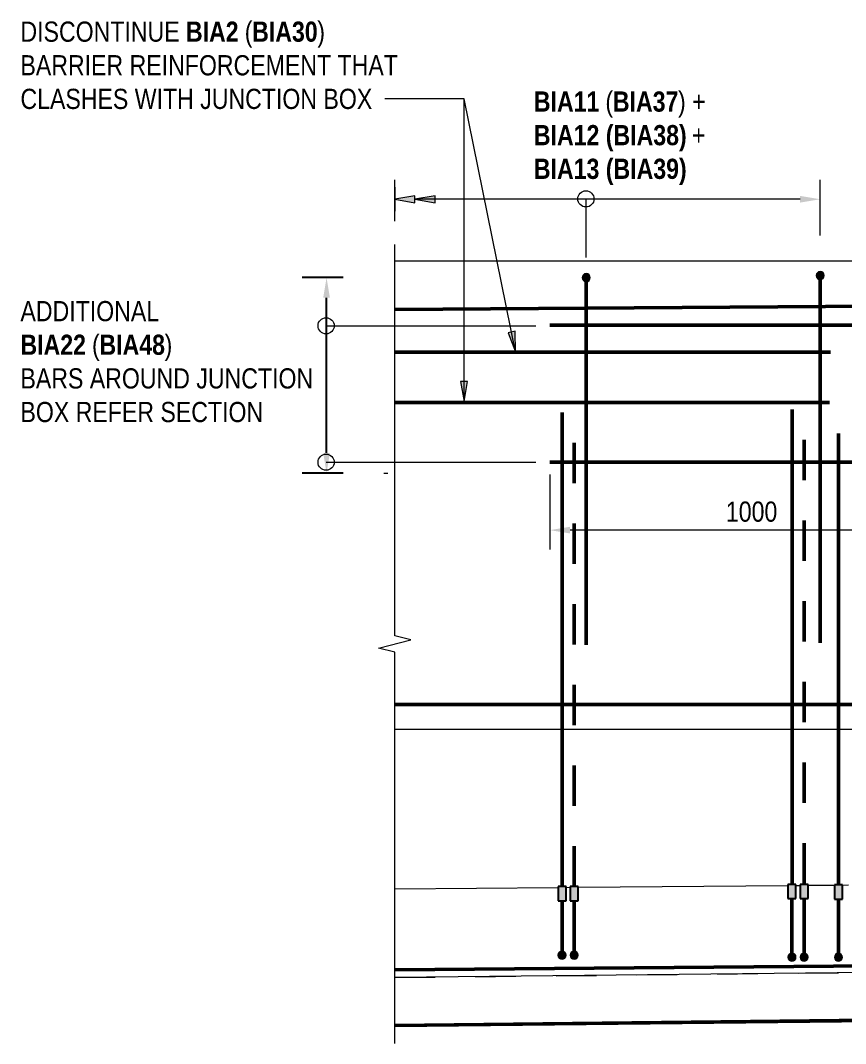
# Model space of a CAD drawing. Header units: metres. Extents: x -1213.9 to -1194, y 2.7 to 24.2.
# Drawn here: x -1203.236 to -1201.192, y 21.212 to 23.748 of the extents above; entities that cross this region are included whole.
import ezdxf

# ---------------------------------------------------------------- set-up
doc = ezdxf.new("R2010")
doc.units = ezdxf.units.M
doc.linetypes.add('JacobsDash', pattern=[0.0045, 0.003, -0.0015])
doc.layers.get('Defpoints').update_dxf_attribs({"color": 41})
for name, color, linetype, lineweight in [('A-ANNO-DIMS', 7, 'Continuous', 9), ('A-ANNO-NOTE', 7, 'Continuous', 9), ('A-DETL', 7, 'Continuous', 13), ('A-DETL-GENF', 7, 'Continuous', 9), ('A-FLOR', 7, 'Continuous', 50), ('G-ANNO-TEXT', 7, 'Continuous', 9), ('S-BEAM', 7, 'Continuous', 50), ('S-BEAM-HDLN', 7, 'JacobsDash', 18)]:
    doc.layers.add(name, color=color, linetype=linetype, lineweight=lineweight)
doc.styles.add('Arial Narrow', font='ARIALN.TTF', dxfattribs={"height": 0.05})
doc.styles.add('Arial Narrow_B', font='ARIALNB.TTF', dxfattribs={"height": 0.05})
doc.dimstyles.new('Dimension_Standard_T__mm_', dxfattribs={"dimscale": 0.3048, "dimtxt": 0.051172, "dimasz": 0.164042, "dimexe": 0.15748, "dimexo": 0.098425, "dimgap": 0.065617, "dimtad": 1, "dimdec": 0, "dimlfac": 1000, "dimzin": 0, "dimdsep": 46, "dimtxsty": 'Arial Narrow', "dimsah": 1, "dimcen": 0.09, "dimaunit": 1, "dimadec": 4, "dimazin": 0, "dimtfac": 1, "dimtdec": 4, "dimtix": 1, "dimtmove": 0, "dimatfit": 3, "dimfxl": 1, "dimtvp": 1, "dimtolj": 1, "dimtzin": 0, "dimlwd": 18, "dimlwe": 18, "dimarcsym": 2})
doc.dimstyles.new('Dimension_Standard_T__mm__No_Text', dxfattribs={"dimscale": 0.3048, "dimtxt": 0.18, "dimasz": 0.164042, "dimexe": 0.15748, "dimexo": 0.098425, "dimgap": 0.098425, "dimtad": 1, "dimdec": 0, "dimlfac": 1000, "dimzin": 0, "dimdsep": 46, "dimtxsty": 'Arial Narrow', "dimsah": 1, "dimcen": 0.09, "dimaunit": 1, "dimadec": 4, "dimazin": 0, "dimtfac": 1, "dimtdec": 4, "dimtix": 1, "dimtmove": 0, "dimatfit": 3, "dimfxl": 1, "dimtvp": 1, "dimtfill": 1, "dimtolj": 1, "dimtzin": 0, "dimlwd": 18, "dimlwe": 18, "dimarcsym": 2})
doc.dimstyles.new('Dimension_Standard_T_REO_1', dxfattribs={"dimscale": 0.3048, "dimtxt": 0.051172, "dimasz": 0.164042, "dimexe": 0.19685, "dimexo": 0.0625, "dimgap": 0.065617, "dimtad": 1, "dimdec": 0, "dimlfac": 1000, "dimzin": 0, "dimdsep": 46, "dimtxsty": 'Arial Narrow', "dimsah": 1, "dimcen": 0.09, "dimaunit": 1, "dimadec": 4, "dimazin": 0, "dimtfac": 1, "dimtdec": 4, "dimtix": 1, "dimtmove": 0, "dimatfit": 3, "dimfxl": 0.19685, "dimfxlon": 1, "dimtvp": 1, "dimtolj": 1, "dimtzin": 0, "dimlwd": 25, "dimlwe": 25, "dimarcsym": 2})

# ---------------------------------------------------------------- blocks, each defined once
blk = doc.blocks.new('CS_DET_BreakLine_ViewScale - Std Break-8623503-DRG-2873185 - TYPICAL ELEVATION AT JUNCTION BOX')
at = {"layer": 'A-DETL-GENF'}
for p, q in [((314.6426, 22.2223), (314.6426, 23.1923)), ((314.6026, 22.1923), (314.6826, 22.2123)), ((314.6826, 22.2123), (314.6426, 22.2223)), ((314.6426, 22.1823), (314.6026, 22.1923)), ((314.6426, 21.2123), (314.6426, 22.1823))]:
    blk.add_line(p, q, dxfattribs=at)
blk = doc.blocks.new('CS_DET_Rebar Tagging1 - Scale 20-7792318-DRG-2873185 - TYPICAL ELEVATION AT JUNCTION BOX')
at = {"layer": 'A-DETL-GENF', "lineweight": 13}
blk.add_line((316.9363, 23.3054), (316.9363, 23.1604), dxfattribs=at)
blk.add_circle((316.9363, 23.3054), 0.02, dxfattribs=at)
blk = doc.blocks.new('CS_DET_Rebar Tagging1 - Scale 20-7792319-DRG-2873185 - TYPICAL ELEVATION AT JUNCTION BOX')
at = {"layer": 'A-DETL-GENF', "lineweight": 13}
blk.add_line((314.4725, 22.991), (314.9925, 22.991), dxfattribs=at)
blk.add_circle((314.4725, 22.991), 0.02, dxfattribs=at)
blk = doc.blocks.new('CS_DET_Rebar Combined_Grey - Multiple Bar-7797433-DRG-2873185 - TYPICAL ELEVATION AT JUNCTION BOX')
at = {"layer": 'A-DETL-GENF', "true_color": 0xafafaf}
blk.add_hatch(color=253, dxfattribs=at).paths.add_polyline_path([(315.0571, 21.4213), (315.0597, 21.4217), (315.0621, 21.4227), (315.0642, 21.4243), (315.0661, 21.4271), (315.0668, 21.4288), (315.0671, 21.4313), (315.0668, 21.4339), (315.0658, 21.4363), (315.0642, 21.4384), (315.0621, 21.44), (315.0597, 21.441), (315.0571, 21.4413), (315.0546, 21.441), (315.0521, 21.44), (315.0501, 21.4384), (315.0485, 21.4363), (315.0475, 21.4339), (315.0471, 21.4313), (315.0475, 21.4288), (315.0485, 21.4263), (315.0501, 21.4243), (315.0521, 21.4227), (315.0546, 21.4217)])
at = {"layer": 'A-DETL-GENF', "color": 253, "lineweight": 50, "true_color": 0xafafaf}
blk.add_line((315.0571, 21.4413), (315.0571, 21.5662), dxfattribs=at)
at = {"layer": 'A-DETL-GENF', "color": 253, "true_color": 0xafafaf}
for start, end in [(90, 270), (270, 90)]:
    blk.add_arc((315.0571, 21.4313), 0.01, start, end, dxfattribs=at)
blk = doc.blocks.new('CS_DET_Rebar Combined_Grey - Multiple Bar-7797435-DRG-2873185 - TYPICAL ELEVATION AT JUNCTION BOX')
at = {"layer": 'A-DETL-GENF', "true_color": 0xafafaf}
blk.add_hatch(color=253, dxfattribs=at).paths.add_polyline_path([(315.0871, 21.4213), (315.0897, 21.4217), (315.0921, 21.4227), (315.0942, 21.4243), (315.0961, 21.4271), (315.0968, 21.4288), (315.0971, 21.4313), (315.0968, 21.4339), (315.0958, 21.4363), (315.0942, 21.4384), (315.0921, 21.44), (315.0897, 21.441), (315.0871, 21.4413), (315.0846, 21.441), (315.0821, 21.44), (315.0801, 21.4384), (315.0785, 21.4363), (315.0775, 21.4339), (315.0771, 21.4313), (315.0775, 21.4288), (315.0785, 21.4263), (315.0801, 21.4243), (315.0821, 21.4227), (315.0846, 21.4217)])
at = {"layer": 'A-DETL-GENF', "color": 253, "lineweight": 50, "true_color": 0xafafaf}
blk.add_line((315.0871, 21.4413), (315.0871, 21.5662), dxfattribs=at)
at = {"layer": 'A-DETL-GENF', "color": 253, "true_color": 0xafafaf}
for start, end in [(90, 270), (270, 90)]:
    blk.add_arc((315.0871, 21.4313), 0.01, start, end, dxfattribs=at)
blk = doc.blocks.new('CS_DET_Rebar Combined - Multiple Bar-7792309-DRG-2873185 - TYPICAL ELEVATION AT JUNCTION BOX')
at = {"layer": 'A-DETL-GENF'}
blk.add_hatch(color=256, dxfattribs=at).paths.add_polyline_path([(315.1171, 23.1003), (315.1197, 23.1007), (315.1221, 23.1017), (315.1242, 23.1033), (315.1258, 23.1053), (315.1268, 23.1077), (315.1271, 23.1103), (315.1268, 23.1129), (315.1258, 23.1153), (315.1242, 23.1174), (315.1221, 23.119), (315.1197, 23.12), (315.1171, 23.1203), (315.1146, 23.12), (315.1121, 23.119), (315.1101, 23.1174), (315.1085, 23.1153), (315.1075, 23.1129), (315.1071, 23.1103), (315.1075, 23.1077), (315.1085, 23.1053), (315.1101, 23.1033), (315.1121, 23.1017), (315.1146, 23.1007)])
at = {"layer": 'A-DETL-GENF', "lineweight": 50}
blk.add_line((315.1171, 22.2003), (315.1171, 23.1003), dxfattribs=at)
at = {"layer": 'A-DETL-GENF'}
for start, end in [(90, 270), (270, 90)]:
    blk.add_arc((315.1171, 23.1103), 0.01, start, end, dxfattribs=at)
blk = doc.blocks.new('CS_DET_Rebar Combined_Grey - Multiple Bar-7797458-DRG-2873185 - TYPICAL ELEVATION AT JUNCTION BOX')
at = {"layer": 'A-DETL-GENF', "true_color": 0xafafaf}
blk.add_hatch(color=253, dxfattribs=at).paths.add_polyline_path([(315.6269, 21.4163), (315.6295, 21.4167), (315.6319, 21.4177), (315.634, 21.4193), (315.6356, 21.4213), (315.6366, 21.4238), (315.6368, 21.4271), (315.6366, 21.4289), (315.6356, 21.4313), (315.634, 21.4334), (315.6319, 21.435), (315.6295, 21.436), (315.6269, 21.4363), (315.6243, 21.436), (315.6219, 21.435), (315.6198, 21.4334), (315.6182, 21.4313), (315.6172, 21.4289), (315.6169, 21.4263), (315.6172, 21.4238), (315.6182, 21.4213), (315.6198, 21.4193), (315.6219, 21.4177), (315.6243, 21.4167)])
at = {"layer": 'A-DETL-GENF', "color": 253, "lineweight": 50, "true_color": 0xafafaf}
blk.add_line((315.6269, 21.4363), (315.6269, 21.5716), dxfattribs=at)
at = {"layer": 'A-DETL-GENF', "color": 253, "true_color": 0xafafaf}
for start, end in [(90, 270), (270, 90)]:
    blk.add_arc((315.6269, 21.4263), 0.01, start, end, dxfattribs=at)
blk = doc.blocks.new('CS_DET_Rebar Combined_Grey - Multiple Bar-7797457-DRG-2873185 - TYPICAL ELEVATION AT JUNCTION BOX')
at = {"layer": 'A-DETL-GENF', "true_color": 0xafafaf}
blk.add_hatch(color=253, dxfattribs=at).paths.add_polyline_path([(315.6569, 21.4163), (315.6595, 21.4167), (315.6619, 21.4177), (315.664, 21.4193), (315.6656, 21.4213), (315.6666, 21.4238), (315.6668, 21.4271), (315.6666, 21.4289), (315.6656, 21.4313), (315.664, 21.4334), (315.6619, 21.435), (315.6595, 21.436), (315.6569, 21.4363), (315.6543, 21.436), (315.6519, 21.435), (315.6498, 21.4334), (315.6482, 21.4313), (315.6472, 21.4289), (315.6469, 21.4263), (315.6472, 21.4238), (315.6482, 21.4213), (315.6498, 21.4193), (315.6519, 21.4177), (315.6543, 21.4167)])
at = {"layer": 'A-DETL-GENF', "color": 253, "lineweight": 50, "true_color": 0xafafaf}
blk.add_line((315.6569, 21.4363), (315.6569, 21.5716), dxfattribs=at)
at = {"layer": 'A-DETL-GENF', "color": 253, "true_color": 0xafafaf}
for start, end in [(90, 270), (270, 90)]:
    blk.add_arc((315.6569, 21.4263), 0.01, start, end, dxfattribs=at)
blk = doc.blocks.new('CS_DET_Rebar Combined_Grey - Multiple Bar-7797456-DRG-2873185 - TYPICAL ELEVATION AT JUNCTION BOX')
at = {"layer": 'A-DETL-GENF', "true_color": 0xafafaf}
blk.add_hatch(color=253, dxfattribs=at).paths.add_polyline_path([(315.742, 21.4161), (315.7446, 21.4165), (315.747, 21.4175), (315.749, 21.419), (315.7506, 21.4211), (315.7516, 21.4235), (315.752, 21.4261), (315.7516, 21.4287), (315.7506, 21.4311), (315.749, 21.4332), (315.747, 21.4348), (315.7446, 21.4358), (315.742, 21.4361), (315.7394, 21.4358), (315.737, 21.4348), (315.7349, 21.4332), (315.7333, 21.4311), (315.7323, 21.4287), (315.732, 21.4261), (315.7323, 21.4235), (315.7333, 21.4211), (315.7349, 21.419), (315.737, 21.4175), (315.7394, 21.4165)])
at = {"layer": 'A-DETL-GENF', "color": 253, "lineweight": 50, "true_color": 0xafafaf}
blk.add_line((315.742, 21.4361), (315.742, 21.5703), dxfattribs=at)
at = {"layer": 'A-DETL-GENF', "color": 253, "true_color": 0xafafaf}
for start, end in [(90, 270), (270, 90)]:
    blk.add_arc((315.742, 21.4261), 0.01, start, end, dxfattribs=at)
blk = doc.blocks.new('CS_Arrowhead_100_Double - CS_Arrowhead_100_Double-6567752-DRG-2873185 - TYPICAL ELEVATION AT JUNCTION BOX')
at = {"layer": 'A-ANNO-NOTE'}
for points in [[(314.6926, 23.3134), (314.6926, 23.2957), (314.6426, 23.3045)], [(314.7426, 23.3134), (314.7426, 23.2957), (314.6926, 23.3045)]]:
    blk.add_hatch(color=256, dxfattribs=at).paths.add_polyline_path(points)
blk.add_line((314.6426, 23.3344), (314.6426, 23.2749), dxfattribs=at)
at = {"layer": 'A-ANNO-NOTE', "lineweight": 13}
for p, q in [((314.6926, 23.3134), (314.6426, 23.3045)), ((314.6426, 23.3045), (314.6926, 23.2957)), ((314.6926, 23.2957), (314.6926, 23.3134)), ((314.7426, 23.3134), (314.6926, 23.3045)), ((314.6926, 23.3045), (314.7426, 23.2957)), ((314.7426, 23.2957), (314.7426, 23.3134))]:
    blk.add_line(p, q, dxfattribs=at)
blk = doc.blocks.new('DIMBLOCK6-DRG-2873185 - TYPICAL ELEVATION AT JUNCTION BOX')
at = {"layer": 'A-ANNO-DIMS', "color": 0, "lineweight": 18, "transparency": 16777216}
for p, q in [((-1202.3087, 23.25), (-1202.3087, 23.3525)), ((-1201.2545, 23.2145), (-1201.2545, 23.3525)), ((-1201.3045, 23.3045), (-1202.2587, 23.3045))]:
    blk.add_line(p, q, dxfattribs=at)
at = {"layer": 'A-ANNO-DIMS', "color": 0, "transparency": 16777216}
for points in [[(-1202.2587, 23.3129), (-1202.2587, 23.2962), (-1202.3087, 23.3045)], [(-1201.3045, 23.3129), (-1201.3045, 23.2962), (-1201.2545, 23.3045)]]:
    blk.add_solid(points, dxfattribs=at)
at = {"layer": 'Defpoints', "color": 0, "transparency": 16777216}
for p in [(-1202.3087, 23.3045), (-1202.3087, 23.22), (-1201.2545, 23.1845)]:
    blk.add_point(p, dxfattribs=at)
at = {"layer": 'A-ANNO-DIMS', "color": 0, "lineweight": 18, "transparency": 16777216, "insert": (-1201.7816, 23.3642), "char_height": 0.05, "attachment_point": 5, "style": 'Arial Narrow', "bg_fill": 3, "box_fill_scale": 1.1, "bg_fill_color": 256, "bg_fill_true_color": 13158600, "bg_fill_transparency": 0}
blk.add_mtext('\\A1;\u200e', dxfattribs=at)
blk = doc.blocks.new('DIMBLOCK8-DRG-2873185 - TYPICAL ELEVATION AT JUNCTION BOX')
at = {"layer": 'A-ANNO-DIMS', "color": 0, "lineweight": 25, "transparency": 16777216}
for p, q in [((-1202.4368, 23.1103), (-1202.5378, 23.1103)), ((-1202.4778, 22.6761), (-1202.4778, 23.0603)), ((-1202.4368, 22.6261), (-1202.5378, 22.6261))]:
    blk.add_line(p, q, dxfattribs=at)
at = {"layer": 'A-ANNO-DIMS', "color": 0, "transparency": 16777216}
for points in [[(-1202.4861, 23.0603), (-1202.4694, 23.0603), (-1202.4778, 23.1103)], [(-1202.4861, 22.6761), (-1202.4694, 22.6761), (-1202.4778, 22.6261)]]:
    blk.add_solid(points, dxfattribs=at)
at = {"layer": 'Defpoints', "color": 0, "transparency": 16777216}
for p in [(-1202.4778, 23.1103), (-1202.4178, 23.1103), (-1202.4178, 22.6261)]:
    blk.add_point(p, dxfattribs=at)
at = {"layer": 'A-ANNO-DIMS', "color": 0, "lineweight": 25, "transparency": 16777216, "insert": (-1202.5275, 22.8682), "char_height": 0.05, "attachment_point": 5, "rotation": 90, "style": 'Arial Narrow'}
blk.add_mtext('\\A1;\u200d', dxfattribs=at)
blk = doc.blocks.new('DIMBLOCK9-DRG-2873185 - TYPICAL ELEVATION AT JUNCTION BOX')
at = {"layer": 'A-ANNO-DIMS', "color": 0, "lineweight": 18, "transparency": 16777216}
for p, q in [((-1201.9245, 22.6228), (-1201.9245, 22.4366)), ((-1200.9245, 22.4792), (-1200.9245, 22.5326)), ((-1200.9745, 22.4846), (-1201.8745, 22.4846))]:
    blk.add_line(p, q, dxfattribs=at)
at = {"layer": 'A-ANNO-DIMS', "color": 0, "transparency": 16777216}
for points in [[(-1201.8745, 22.4929), (-1201.8745, 22.4763), (-1201.9245, 22.4846)], [(-1200.9745, 22.4929), (-1200.9745, 22.4763), (-1200.9245, 22.4846)]]:
    blk.add_solid(points, dxfattribs=at)
at = {"layer": 'Defpoints', "color": 0, "transparency": 16777216}
for p in [(-1201.9245, 22.6528), (-1201.9245, 22.4846), (-1200.9245, 22.4492)]:
    blk.add_point(p, dxfattribs=at)
at = {"layer": 'A-ANNO-DIMS', "color": 0, "lineweight": 18, "transparency": 16777216, "insert": (-1201.4245, 22.5301), "char_height": 0.05, "width": 0.152053, "attachment_point": 5, "style": 'Arial Narrow'}
blk.add_mtext('\\A1;1000', dxfattribs=at)

msp = doc.modelspace()

# ---------------------------------------------------------------- hatches: boundary and pattern name
at = {"layer": 'A-DETL-GENF', "true_color": 0x808080}
for points in [[(-1201.9042, 21.5662), (-1201.8842, 21.5662), (-1201.8842, 21.6012), (-1201.9042, 21.6012), (-1201.9042, 21.5933)], [(-1201.8742, 21.5662), (-1201.8542, 21.5662), (-1201.8542, 21.6012), (-1201.8742, 21.6012), (-1201.8742, 21.5933)], [(-1201.3345, 21.5716), (-1201.3145, 21.5716), (-1201.3145, 21.6066), (-1201.3345, 21.6066), (-1201.3345, 21.5933)], [(-1201.3045, 21.5716), (-1201.2845, 21.5716), (-1201.2845, 21.6066), (-1201.3045, 21.6066), (-1201.3045, 21.5933)], [(-1201.2014, 21.5703), (-1201.1994, 21.5703), (-1201.1994, 21.6053), (-1201.2194, 21.6053), (-1201.2194, 21.5703)]]:
    msp.add_hatch(color=8, dxfattribs=at).paths.add_polyline_path(points)
at = {"layer": 'G-ANNO-TEXT'}
for points in [[(-1202.0092, 22.9265), (-1202.0105, 22.9773), (-1202.0278, 22.9738)], [(-1202.1371, 22.803), (-1202.1283, 22.853), (-1202.1459, 22.853)]]:
    msp.add_hatch(color=256, dxfattribs=at).paths.add_polyline_path(points)

# ---------------------------------------------------------------- linework, layer by layer
at = {"layer": 'A-DETL', "lineweight": 18}
for p, q in [((-1202.3087, 23.1523), (-1199.4457, 23.1523)), ((-1199.4457, 21.9908), (-1202.3087, 21.9908))]:
    msp.add_line(p, q, dxfattribs=at)
at = {"layer": 'A-DETL', "lineweight": 50}
for p, q in [((-1199.4457, 23.0508), (-1202.3087, 23.0314)), ((-1201.9245, 22.9928), (-1199.9245, 22.9928)), ((-1201.8942, 21.6012), (-1201.8942, 22.7762)), ((-1201.3242, 21.6087), (-1201.3242, 22.7837)), ((-1201.2092, 21.6087), (-1201.2092, 22.7237)), ((-1201.9245, 22.6528), (-1199.9245, 22.6528)), ((-1202.3087, 22.0528), (-1199.4457, 22.0528))]:
    msp.add_line(p, q, dxfattribs=at)
at = {"layer": 'A-DETL', "color": 253, "lineweight": 50, "true_color": 0xafafaf}
for p, q in [((-1202.3087, 22.926), (-1201.2291, 22.926)), ((-1202.3087, 22.801), (-1201.2318, 22.801))]:
    msp.add_line(p, q, dxfattribs=at)
at = {"layer": 'A-DETL', "linetype": 'JacobsDash', "lineweight": 50}
for p, q in [((-1201.8642, 21.6012), (-1201.8642, 22.7762)), ((-1201.2942, 21.6087), (-1201.2942, 22.7837))]:
    msp.add_line(p, q, dxfattribs=at)
at = {"layer": 'A-DETL', "color": 7, "lineweight": 9, "true_color": 0xffffff}
msp.add_line((-1202.3361, 22.6261), (-1202.3261, 22.6261), dxfattribs=at)
at = {"layer": 'A-DETL', "lineweight": 25}
for p, q in [((-1201.8842, 21.6012), (-1201.9042, 21.6012)), ((-1201.9042, 21.6012), (-1201.9042, 21.5662)), ((-1201.8842, 21.5662), (-1201.8842, 21.6012)), ((-1201.8542, 21.6012), (-1201.8742, 21.6012)), ((-1201.8742, 21.6012), (-1201.8742, 21.5662)), ((-1201.8542, 21.5662), (-1201.8542, 21.6012)), ((-1201.3145, 21.6066), (-1201.3345, 21.6066)), ((-1201.3345, 21.6066), (-1201.3345, 21.5716)), ((-1201.3145, 21.5716), (-1201.3145, 21.6066)), ((-1201.2845, 21.6066), (-1201.3045, 21.6066)), ((-1201.3045, 21.6066), (-1201.3045, 21.5716)), ((-1201.2845, 21.5716), (-1201.2845, 21.6066)), ((-1201.1994, 21.6053), (-1201.2194, 21.6053)), ((-1201.2194, 21.6053), (-1201.2194, 21.5703)), ((-1201.1994, 21.5703), (-1201.1994, 21.6053)), ((-1201.9042, 21.5662), (-1201.8842, 21.5662)), ((-1201.8742, 21.5662), (-1201.8542, 21.5662)), ((-1201.3345, 21.5716), (-1201.3145, 21.5716)), ((-1201.3045, 21.5716), (-1201.2845, 21.5716)), ((-1201.2194, 21.5703), (-1201.1994, 21.5703))]:
    msp.add_line(p, q, dxfattribs=at)
at = {"layer": 'A-FLOR', "color": 252, "lineweight": 18, "true_color": 0x888888}
for p, q in [((-1201.3345, 21.6031), (-1201.8542, 21.5987)), ((-1201.3045, 21.6034), (-1201.3145, 21.6033)), ((-1201.2194, 21.6041), (-1201.2845, 21.6035)), ((-1201.1845, 21.6044), (-1201.1994, 21.6043)), ((-1201.9042, 21.5983), (-1202.3087, 21.5949)), ((-1201.8742, 21.5986), (-1201.8842, 21.5985)), ((-1202.3087, 21.3949), (-1199.4457, 21.4191))]:
    msp.add_line(p, q, dxfattribs=at)
at = {"layer": 'A-FLOR', "color": 252, "true_color": 0x888888}
msp.add_line((-1199.4457, 21.419), (-1202.3087, 21.3948), dxfattribs=at)
at = {"layer": 'G-ANNO-TEXT'}
for p, q in [((-1202.2076, 23.5533), (-1202.3332, 23.5533)), ((-1202.1371, 23.5533), (-1202.2076, 23.5533)), ((-1202.1371, 23.5533), (-1202.2076, 23.5533)), ((-1202.1371, 22.803), (-1202.1371, 23.5533)), ((-1202.0092, 22.9265), (-1202.1371, 23.5533)), ((-1202.0105, 22.9773), (-1202.0278, 22.9738)), ((-1202.0278, 22.9738), (-1202.0092, 22.9265)), ((-1202.0092, 22.9265), (-1202.0105, 22.9773)), ((-1202.1283, 22.853), (-1202.1459, 22.853)), ((-1202.1459, 22.853), (-1202.1371, 22.803)), ((-1202.1371, 22.803), (-1202.1283, 22.853))]:
    msp.add_line(p, q, dxfattribs=at)
at = {"layer": 'S-BEAM', "color": 252, "lineweight": 18, "true_color": 0x888888}
for p, q in [((-1200.889, 21.3913), (-1202.3087, 21.3757)), ((-1202.3087, 21.2606), (-1200.8878, 21.2763))]:
    msp.add_line(p, q, dxfattribs=at)
at = {"layer": 'S-BEAM', "color": 252, "true_color": 0x888888}
msp.add_line((-1200.8877, 21.2723), (-1202.3087, 21.2566), dxfattribs=at)
at = {"layer": 'S-BEAM-HDLN', "color": 252, "true_color": 0x888888}
msp.add_line((-1202.3087, 21.3756), (-1200.889, 21.3912), dxfattribs=at)

# ---------------------------------------------------------------- block references
at = {"layer": 'A-ANNO-NOTE'}
msp.add_blockref('CS_Arrowhead_100_Double - CS_Arrowhead_100_Double-6567752-DRG-2873185 - TYPICAL ELEVATION AT JUNCTION BOX', (-1516.9514, 0), dxfattribs=at)
at = {"layer": 'A-DETL-GENF'}
for name, p in [('CS_DET_Rebar Tagging1 - Scale 20-7792318-DRG-2873185 - TYPICAL ELEVATION AT JUNCTION BOX', (-1518.7714, 0)), ('CS_DET_BreakLine_ViewScale - Std Break-8623503-DRG-2873185 - TYPICAL ELEVATION AT JUNCTION BOX', (-1516.9514, 0)), ('CS_DET_Rebar Combined - Multiple Bar-7792309-DRG-2873185 - TYPICAL ELEVATION AT JUNCTION BOX', (-1516.3716, 0.0052)), ('CS_DET_Rebar Combined - Multiple Bar-7792309-DRG-2873185 - TYPICAL ELEVATION AT JUNCTION BOX', (-1516.9514, 0)), ('CS_DET_Rebar Tagging1 - Scale 20-7792319-DRG-2873185 - TYPICAL ELEVATION AT JUNCTION BOX', (-1516.9514, 0)), ('CS_DET_Rebar Tagging1 - Scale 20-7792319-DRG-2873185 - TYPICAL ELEVATION AT JUNCTION BOX', (-1516.9514, -0.3381))]:
    msp.add_blockref(name, p, dxfattribs=at)
at = {"layer": 'A-DETL-GENF', "color": 253, "true_color": 0xafafaf}
for name in ['CS_DET_Rebar Combined_Grey - Multiple Bar-7797433-DRG-2873185 - TYPICAL ELEVATION AT JUNCTION BOX', 'CS_DET_Rebar Combined_Grey - Multiple Bar-7797435-DRG-2873185 - TYPICAL ELEVATION AT JUNCTION BOX', 'CS_DET_Rebar Combined_Grey - Multiple Bar-7797458-DRG-2873185 - TYPICAL ELEVATION AT JUNCTION BOX', 'CS_DET_Rebar Combined_Grey - Multiple Bar-7797457-DRG-2873185 - TYPICAL ELEVATION AT JUNCTION BOX', 'CS_DET_Rebar Combined_Grey - Multiple Bar-7797456-DRG-2873185 - TYPICAL ELEVATION AT JUNCTION BOX']:
    msp.add_blockref(name, (-1516.9514, 0), dxfattribs=at)

# ---------------------------------------------------------------- texts
at = {"layer": 'G-ANNO-TEXT', "char_height": 0.05, "attachment_point": 1, "bg_fill": 3, "box_fill_scale": 1, "bg_fill_color": 256, "bg_fill_transparency": 0}
for s, insert, style in [('DISCONTINUE ', (-1203.2363, 23.7449), 'Arial Narrow'), ('BARRIER REINFORCEMENT THAT ', (-1203.2363, 23.6616), 'Arial Narrow'), ('CLASHES WITH JUNCTION BOX', (-1203.2363, 23.5783), 'Arial Narrow'), ('BIA11 ', (-1201.964, 23.5717), 'Arial Narrow_B'), ('BIA12 (BIA38)', (-1201.964, 23.4884), 'Arial Narrow_B'), ('ADDITIONAL', (-1203.2363, 23.0523), 'Arial Narrow'), ('BIA22', (-1203.2363, 22.969), 'Arial Narrow_B'), ('BARS AROUND JUNCTION ', (-1203.2363, 22.8856), 'Arial Narrow'), ('BOX REFER SECTION', (-1203.2363, 22.8023), 'Arial Narrow')]:
    msp.add_mtext(s, dxfattribs=dict(at, insert=insert, style=style))

# ---------------------------------------------------------------- dimensions: what is measured, and where the dimension line sits
at = {"layer": 'A-ANNO-DIMS', "lineweight": 18}
dim = msp.add_linear_dim(base=(-1201.9245, 22.4846), p1=(-1200.9245, 22.4492), p2=(-1201.9245, 22.6528), dimstyle='Dimension_Standard_T__mm_', override={"dimpost": '<>', "dimfxl": 1.020517}, dxfattribs=at)
dim.commit()
dim.dimension.update_dxf_attribs({"geometry": 'DIMBLOCK9-DRG-2873185 - TYPICAL ELEVATION AT JUNCTION BOX', "text_midpoint": (-1201.4245, 22.5301)})

# ---------------------------------------------------------------- next in the draw order: texts
at = {"layer": 'G-ANNO-TEXT', "char_height": 0.05, "attachment_point": 1, "bg_fill": 3, "box_fill_scale": 1, "bg_fill_color": 256, "bg_fill_transparency": 0}
for s, insert, style in [('BIA2', (-1202.8262, 23.7449), 'Arial Narrow_B'), ('(', (-1201.7868, 23.5717), 'Arial Narrow'), (' + ', (-1201.5883, 23.4884), 'Arial Narrow'), (' (', (-1203.0749, 22.969), 'Arial Narrow')]:
    msp.add_mtext(s, dxfattribs=dict(at, insert=insert, style=style))

# ---------------------------------------------------------------- next in the draw order: dimensions: what is measured, and where the dimension line sits
at = {"layer": 'A-ANNO-DIMS', "lineweight": 18}
dim = msp.add_linear_dim(base=(-1202.3087, 23.3045), p1=(-1201.2545, 23.1845), p2=(-1202.3087, 23.22), text='\u200e', dimstyle='Dimension_Standard_T__mm__No_Text', override={"dimpost": '<>', "dimfxl": 1.054852}, dxfattribs=at)
dim.commit()
dim.dimension.update_dxf_attribs({"geometry": 'DIMBLOCK6-DRG-2873185 - TYPICAL ELEVATION AT JUNCTION BOX', "text_midpoint": (-1201.7816, 23.3642)})
at = {"layer": 'A-ANNO-DIMS', "lineweight": 25}
dim = msp.add_linear_dim(base=(-1202.4778, 23.1103), p1=(-1202.4178, 22.6261), p2=(-1202.4178, 23.1103), angle=90, text='\u200d', dimstyle='Dimension_Standard_T_REO_1', override={"dimpost": '<>', "dimfxl": 0.484198}, dxfattribs=at)
dim.commit()
dim.dimension.update_dxf_attribs({"geometry": 'DIMBLOCK8-DRG-2873185 - TYPICAL ELEVATION AT JUNCTION BOX', "text_midpoint": (-1202.5275, 22.8682)})

# ---------------------------------------------------------------- next in the draw order: texts
at = {"layer": 'G-ANNO-TEXT', "char_height": 0.05, "attachment_point": 1, "bg_fill": 3, "box_fill_scale": 1, "bg_fill_color": 256, "bg_fill_transparency": 0}
for s, insert, style in [(' (', (-1202.6965, 23.7449), 'Arial Narrow'), ('BIA37', (-1201.7682, 23.5717), 'Arial Narrow_B'), ('BIA13 (BIA39)', (-1201.964, 23.405), 'Arial Narrow_B'), ('BIA48', (-1203.0405, 22.969), 'Arial Narrow_B')]:
    msp.add_mtext(s, dxfattribs=dict(at, insert=insert, style=style))

# ---------------------------------------------------------------- next in the draw order: texts
for s, insert, style in [('BIA30', (-1202.6621, 23.7449), 'Arial Narrow_B'), (') +', (-1201.6068, 23.5717), 'Arial Narrow'), (') ', (-1202.8791, 22.969), 'Arial Narrow')]:
    msp.add_mtext(s, dxfattribs=dict(at, insert=insert, style=style))

# ---------------------------------------------------------------- next in the draw order: texts
at = {"layer": 'G-ANNO-TEXT', "insert": (-1202.5007, 23.7449), "char_height": 0.05, "attachment_point": 1, "style": 'Arial Narrow', "bg_fill": 3, "box_fill_scale": 1, "bg_fill_color": 256, "bg_fill_transparency": 0}
msp.add_mtext(') ', dxfattribs=at)

doc.saveas('drawing.dxf')
